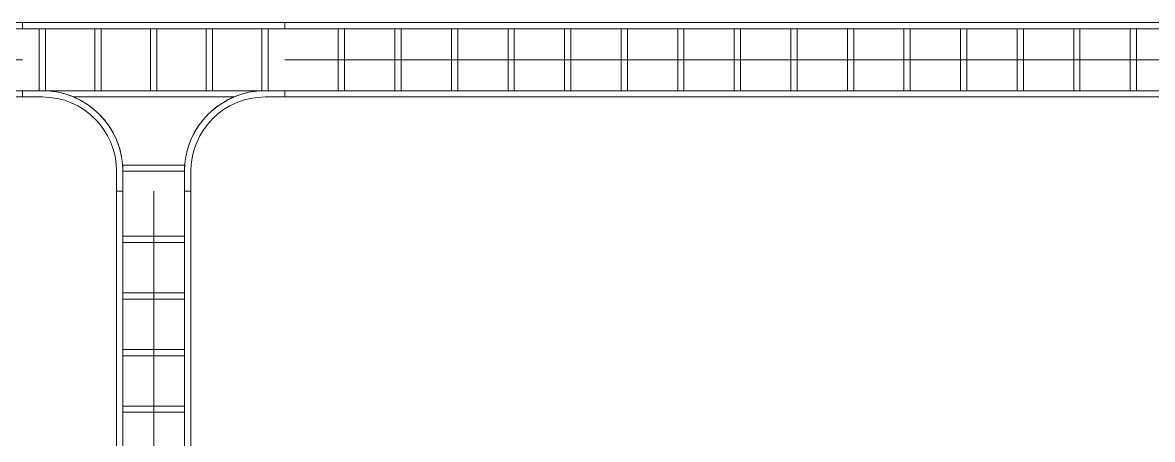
# Model space of a CAD drawing. Header units: millimetres. Extents: x 0 to 154200, y 0 to 64595.
# Drawn here: x 42770 to 47336, y 54817 to 56499 of the extents above; entities that cross this region are included whole.
import ezdxf

# ---------------------------------------------------------------- set-up
doc = ezdxf.new("R2010")
doc.units = ezdxf.units.MM
doc.layers.add('E-CABL-TRAY', color=4, linetype='Continuous', lineweight=9)

# ---------------------------------------------------------------- blocks, each defined once
blk = doc.blocks.new('M_래더 수평 티 - 300mm 반지름-V7-레벨 2')
at = {"layer": 'E-CABL-TRAY'}
for p, q in [((530, 150), (-530, 150)), ((-530, 150), (-530, 124.6)), ((530, 124.6), (530, 150)), ((-530, 124.6), (530, 124.6)), ((-462.7, 124.6), (-462.7, -124.6)), ((-437.3, -124.6), (-437.3, 124.6)), ((-237.7, 124.6), (-237.7, -124.6)), ((-212.3, -124.6), (-212.3, 124.6)), ((-12.7, 124.6), (-12.7, -124.6)), ((12.7, -124.6), (12.7, 124.6)), ((212.3, 124.6), (212.3, -124.6)), ((237.7, -124.6), (237.7, 124.6)), ((437.3, 124.6), (437.3, -124.6)), ((462.7, -124.6), (462.7, 124.6)), ((-450, -124.6), (-530, -124.6)), ((-530, -124.6), (-530, -150)), ((-450, -124.6), (-437.3, -124.6)), ((-450, -124.6), (450, -124.6)), ((-237.7, -124.6), (-212.3, -124.6)), ((-12.7, -124.6), (12.7, -124.6)), ((212.3, -124.6), (237.7, -124.6)), ((437.3, -124.6), (450, -124.6)), ((530, -124.6), (450, -124.6)), ((530, -150), (530, -124.6)), ((-530, -150), (-450, -150)), ((-324, -150), (324, -150)), ((450, -150), (530, -150)), ((-150, -450), (-150, -530)), ((124.6, -424.6), (-124.6, -424.6)), ((-124.6, -424.6), (-124.6, -450)), ((-124.6, -450), (124.6, -450)), ((-124.6, -530), (-124.6, -450)), ((124.6, -450), (124.6, -424.6)), ((124.6, -450), (124.6, -530)), ((150, -530), (150, -450)), ((-150, -530), (-124.6, -530)), ((124.6, -530), (150, -530))]:
    blk.add_line(p, q, dxfattribs=at)
for centre, radius, start, end in [((-450, -450), 325.4, 360, 90), ((-450, -450), 325.4, 79.9947, 90), ((-450, -450), 325.4, 67.9974, 77.4396), ((450, -450), 325.4, 90, 180), ((450, -450), 325.4, 102.5604, 112.0026), ((450, -450), 325.4, 90, 100.0053), ((-450, -450), 300, 0, 90), ((-450, -450), 325.4, 61.232, 67.2117), ((-450, -450), 325.4, 49.8928, 56.0097), ((450, -450), 300, 90, 180), ((450, -450), 325.4, 123.9903, 130.1072), ((450, -450), 325.4, 112.7883, 118.768), ((-450, -450), 325.4, 38.4887, 44.8078), ((450, -450), 325.4, 135.1922, 141.5113), ((-450, -450), 325.4, 26.942, 33.6058), ((450, -450), 325.4, 146.3942, 153.058), ((-450, -450), 325.4, 11.2019, 22.4039), ((450, -450), 325.4, 157.5961, 168.7981)]:
    blk.add_arc(centre, radius, start, end, dxfattribs=at)

msp = doc.modelspace()

# ---------------------------------------------------------------- linework, layer by layer
at = {"layer": 'E-CABL-TRAY'}
for p, q in [((41230, 56498.7018), (42770, 56498.7018)), ((42770, 56498.7018), (42770, 56473.3018)), ((43830, 56473.3018), (43830, 56498.7018)), ((43830, 56498.7018), (52170, 56498.7018)), ((41230, 56473.3018), (42770, 56473.3018)), ((43830, 56473.3018), (52170, 56473.3018)), ((44045.9, 56224.1018), (44045.9, 56473.3018)), ((44071.3, 56224.1018), (44071.3, 56473.3018)), ((44274.5, 56224.1018), (44274.5, 56473.3018)), ((44299.9, 56224.1018), (44299.9, 56473.3018)), ((44503.1, 56224.1018), (44503.1, 56473.3018)), ((44528.5, 56224.1018), (44528.5, 56473.3018)), ((44731.7, 56224.1018), (44731.7, 56473.3018)), ((44757.1, 56224.1018), (44757.1, 56473.3018)), ((44960.3, 56224.1018), (44960.3, 56473.3018)), ((44985.7, 56224.1018), (44985.7, 56473.3018)), ((45188.9, 56224.1018), (45188.9, 56473.3018)), ((45214.3, 56224.1018), (45214.3, 56473.3018)), ((45417.5, 56224.1018), (45417.5, 56473.3018)), ((45442.9, 56224.1018), (45442.9, 56473.3018)), ((45646.1, 56224.1018), (45646.1, 56473.3018)), ((45671.5, 56224.1018), (45671.5, 56473.3018)), ((45874.7, 56224.1018), (45874.7, 56473.3018)), ((45900.1, 56224.1018), (45900.1, 56473.3018)), ((46103.3, 56224.1018), (46103.3, 56473.3018)), ((46128.7, 56224.1018), (46128.7, 56473.3018)), ((46331.9, 56224.1018), (46331.9, 56473.3018)), ((46357.3, 56224.1018), (46357.3, 56473.3018)), ((46560.5, 56224.1018), (46560.5, 56473.3018)), ((46585.9, 56224.1018), (46585.9, 56473.3018)), ((46789.1, 56224.1018), (46789.1, 56473.3018)), ((46814.5, 56224.1018), (46814.5, 56473.3018)), ((47017.7, 56224.1018), (47017.7, 56473.3018)), ((47043.1, 56224.1018), (47043.1, 56473.3018)), ((47246.3, 56224.1018), (47246.3, 56473.3018)), ((47271.7, 56224.1018), (47271.7, 56473.3018)), ((41230, 56348.7018), (42770, 56348.7018)), ((43830, 56348.7018), (52170, 56348.7018)), ((41230, 56224.1018), (42770, 56224.1018)), ((42770, 56224.1018), (42770, 56198.7018)), ((43830, 56198.7018), (43830, 56224.1018)), ((43830, 56224.1018), (52170, 56224.1018)), ((41230, 56198.7018), (42770, 56198.7018)), ((43830, 56198.7018), (52170, 56198.7018)), ((43150, 55818.7018), (43175.4, 55818.7018)), ((43150, 9218.7018), (43150, 55818.7018)), ((43175.4, 9218.7018), (43175.4, 55818.7018)), ((43300, 9218.7018), (43300, 55818.7018)), ((43424.6, 55818.7018), (43450, 55818.7018)), ((43424.6, 9218.7018), (43424.6, 55818.7018)), ((43450, 9218.7018), (43450, 55818.7018)), ((43424.6, 55637.2018), (43175.4, 55637.2018)), ((43424.6, 55611.8018), (43175.4, 55611.8018)), ((43424.6, 55408.6018), (43175.4, 55408.6018)), ((43424.6, 55383.2018), (43175.4, 55383.2018)), ((43424.6, 55180.0018), (43175.4, 55180.0018)), ((43424.6, 55154.6018), (43175.4, 55154.6018)), ((43424.6, 54951.4018), (43175.4, 54951.4018)), ((43424.6, 54926.0018), (43175.4, 54926.0018))]:
    msp.add_line(p, q, dxfattribs=at)

# ---------------------------------------------------------------- block references
msp.add_blockref('M_래더 수평 티 - 300mm 반지름-V7-레벨 2', (43300, 56348.7018), dxfattribs=at)

doc.saveas('drawing.dxf')
